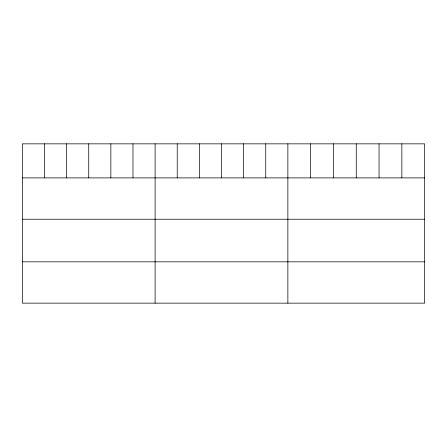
<?xml version="1.0" encoding="UTF-8"?>
<svg xmlns="http://www.w3.org/2000/svg" width="447" height="447" viewBox="0 0 447 447"><rect width="100%" height="100%" fill="white"/><g stroke="black" fill="none" stroke-linecap="round" stroke-linejoin="round"><path stroke-width="0.67" d="M424.65 177.895L424.65 303.155L22.35 303.155L22.35 143.845L424.65 143.845L424.65 177.895L22.35 177.895M22.35 219.231L424.65 219.231M22.35 261.819L424.65 261.819M401.853 143.845L401.853 177.895M379.056 143.845L379.056 177.895M356.259 143.845L356.259 177.895M333.462 143.845L333.462 177.895M310.665 143.845L310.665 177.895M287.868 143.845L287.868 303.155M265.741 143.845L265.741 177.895M243.615 143.845L243.615 177.895M221.488 143.845L221.488 177.895M199.362 143.845L199.362 177.895M177.235 143.845L177.235 177.895M155.109 143.845L155.109 303.155M132.982 143.845L132.982 177.895M110.856 143.845L110.856 177.895M88.73 143.845L88.73 177.895M66.603 143.845L66.603 177.895M44.476 143.845L44.476 177.895"/></g></svg>
